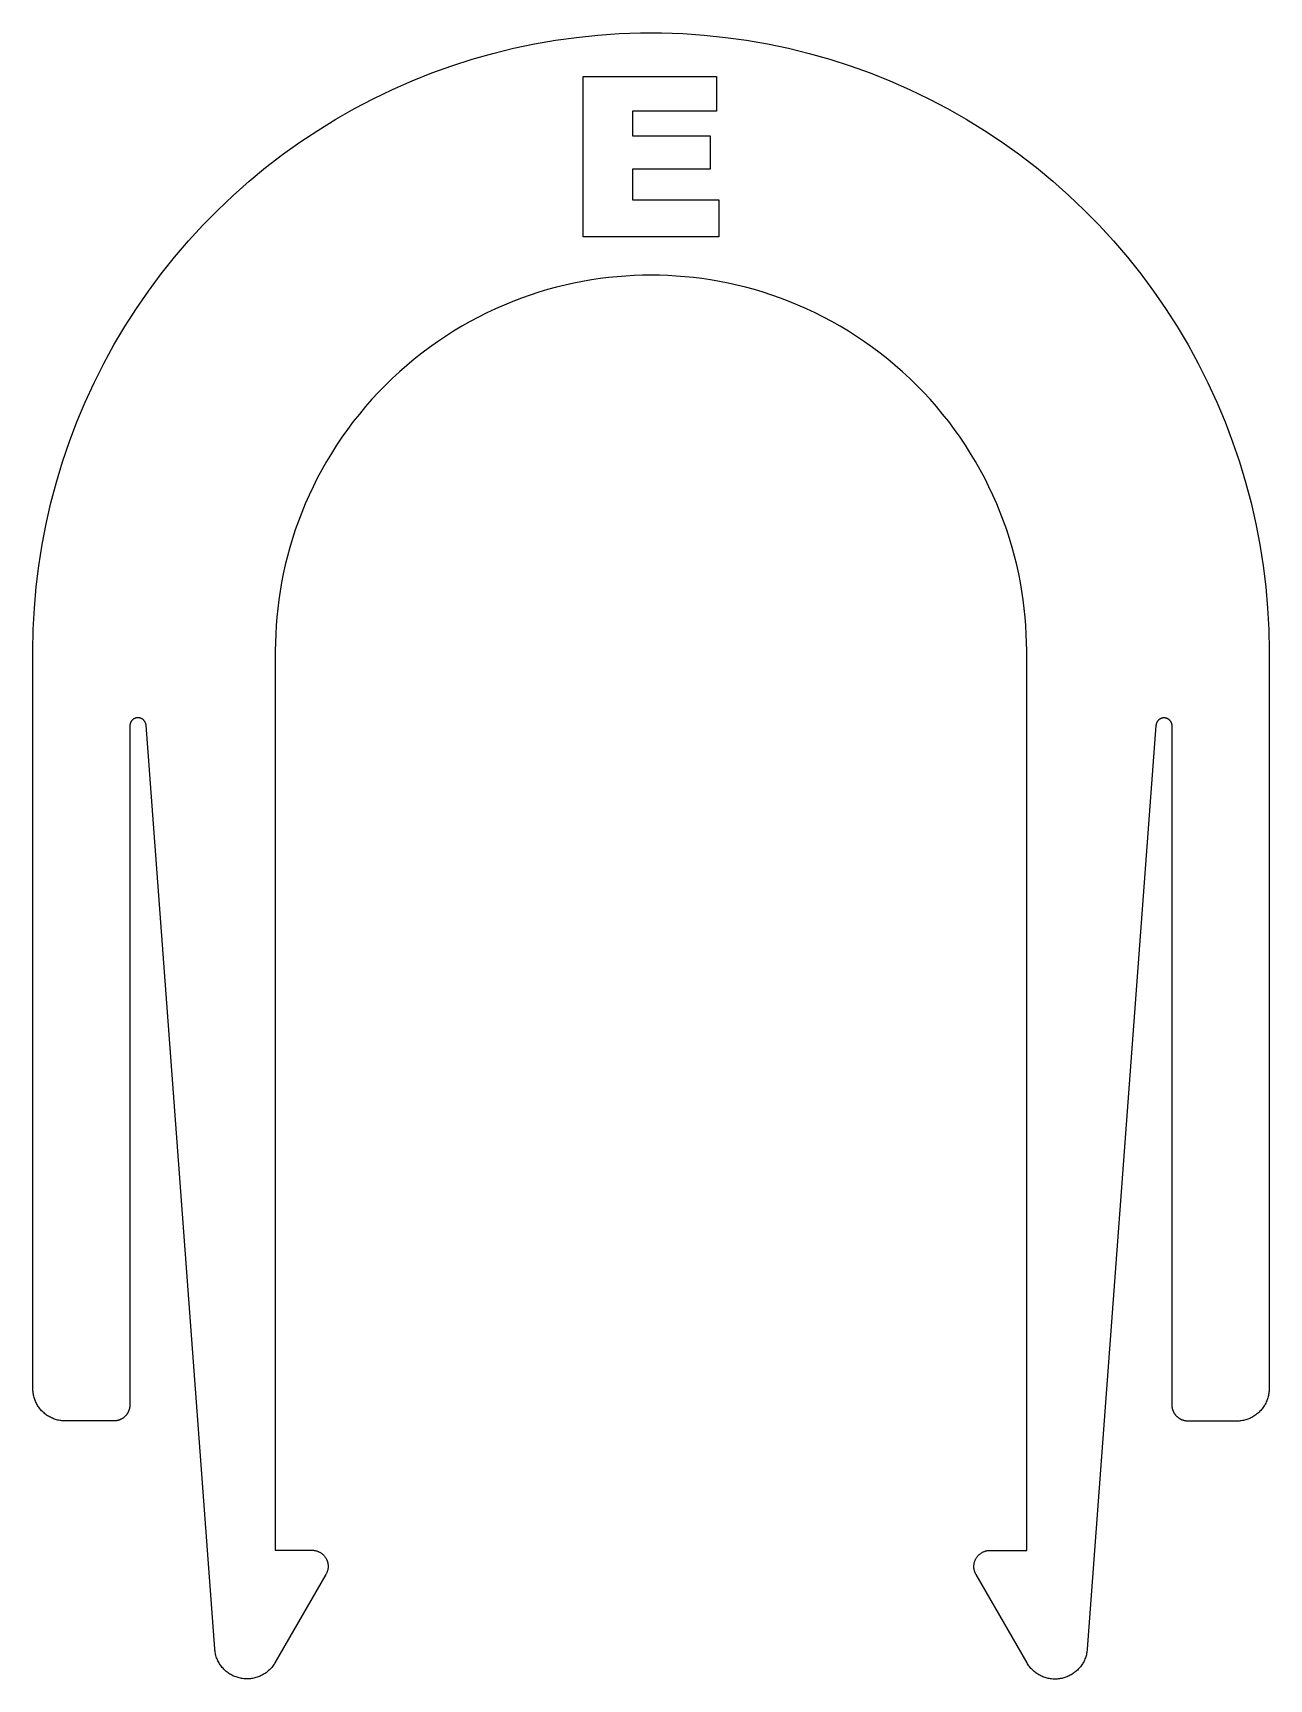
# Model space of a CAD drawing. Header units: millimetres. Extents: x 3838 to 3876.3, y 904.5 to 955.5.
import ezdxf

# ---------------------------------------------------------------- set-up
doc = ezdxf.new("R2010")
doc.units = ezdxf.units.MM
doc.header["$MEASUREMENT"] = 0
doc.layers.add('Laser$LaserCut1', color=1, linetype='Continuous', true_color=0xff0000)
doc.layers.add('Laser$LaserEngrave', color=4, linetype='Continuous', true_color=0x00ffff)

msp = doc.modelspace()

# ---------------------------------------------------------------- linework, layer by layer
at = {"layer": 'Laser$LaserCut1'}
for points in [[(3838.041, 936.333), (3838.052, 936.994), (3838.087, 937.653), (3838.144, 938.311), (3838.223, 938.966), (3838.325, 939.618), (3838.45, 940.267), (3838.597, 940.91), (3838.766, 941.549), (3838.957, 942.181), (3839.169, 942.806), (3839.404, 943.423), (3839.659, 944.032), (3839.935, 944.631), (3840.232, 945.221), (3840.549, 945.8), (3840.885, 946.368), (3841.241, 946.924), (3841.616, 947.468), (3842.01, 947.998), (3842.422, 948.514), (3842.851, 949.016), (3843.297, 949.502), (3843.76, 949.973), (3844.239, 950.428), (3844.733, 950.865), (3845.242, 951.286), (3845.765, 951.689), (3846.302, 952.073), (3846.852, 952.439), (3847.414, 952.785), (3847.987, 953.112), (3848.572, 953.419), (3849.167, 953.705), (3849.771, 953.971), (3850.384, 954.216), (3851.006, 954.439), (3851.634, 954.641), (3852.269, 954.821), (3852.91, 954.979), (3853.557, 955.115), (3854.207, 955.228), (3854.861, 955.319), (3855.518, 955.387), (3856.176, 955.433), (3856.836, 955.456), (3857.496, 955.456), (3858.156, 955.433), (3858.815, 955.387), (3859.471, 955.319), (3860.125, 955.228), (3860.776, 955.115), (3861.422, 954.979), (3862.063, 954.821), (3862.698, 954.641), (3863.327, 954.439), (3863.948, 954.216), (3864.561, 953.971), (3865.165, 953.705), (3865.76, 953.419), (3866.345, 953.112), (3866.919, 952.785), (3867.481, 952.438), (3868.03, 952.073), (3868.567, 951.689), (3869.09, 951.286), (3869.599, 950.865), (3870.094, 950.428), (3870.572, 949.973), (3871.035, 949.502), (3871.481, 949.016), (3871.911, 948.514), (3872.322, 947.998), (3872.716, 947.468), (3873.091, 946.924), (3873.447, 946.368), (3873.784, 945.8), (3874.1, 945.221), (3874.397, 944.631), (3874.673, 944.032), (3874.929, 943.423), (3875.163, 942.805), (3875.375, 942.18), (3875.566, 941.548), (3875.735, 940.91), (3875.882, 940.267), (3876.007, 939.618), (3876.109, 938.966), (3876.189, 938.31), (3876.245, 937.653), (3876.28, 936.993), (3876.291, 936.333)], [(3868.791, 936.333), (3868.788, 936.591), (3868.779, 936.852), (3868.765, 937.114), (3868.744, 937.378), (3868.717, 937.644), (3868.684, 937.911), (3868.644, 938.179), (3868.597, 938.449), (3868.544, 938.719), (3868.483, 938.99), (3868.416, 939.261), (3868.342, 939.532), (3868.261, 939.803), (3868.173, 940.074), (3868.077, 940.344), (3867.975, 940.612), (3867.865, 940.88), (3867.748, 941.146), (3867.624, 941.41), (3867.492, 941.673), (3867.354, 941.932), (3867.208, 942.19), (3867.056, 942.444), (3866.896, 942.695), (3866.73, 942.942), (3866.557, 943.186), (3866.377, 943.425), (3866.191, 943.661), (3865.999, 943.891), (3865.8, 944.117), (3865.596, 944.338), (3865.386, 944.553), (3865.171, 944.763), (3864.95, 944.968), (3864.724, 945.166), (3864.493, 945.358), (3864.258, 945.544), (3864.018, 945.724), (3863.775, 945.897), (3863.527, 946.063), (3863.276, 946.223), (3863.022, 946.376), (3862.765, 946.521), (3862.505, 946.66), (3862.243, 946.791), (3861.979, 946.915), (3861.713, 947.032), (3861.445, 947.142), (3861.176, 947.245), (3860.906, 947.34), (3860.636, 947.428), (3860.365, 947.51), (3860.094, 947.584), (3859.822, 947.651), (3859.552, 947.711), (3859.281, 947.764), (3859.012, 947.811), (3858.744, 947.851), (3858.476, 947.884), (3858.211, 947.911), (3857.947, 947.932), (3857.684, 947.947), (3857.424, 947.955), (3857.166, 947.958), (3856.908, 947.955), (3856.648, 947.947), (3856.386, 947.932), (3856.122, 947.911), (3855.856, 947.884), (3855.589, 947.851), (3855.32, 947.811), (3855.051, 947.764), (3854.781, 947.711), (3854.51, 947.651), (3854.239, 947.584), (3853.967, 947.51), (3853.696, 947.428), (3853.426, 947.34), (3853.156, 947.245), (3852.887, 947.142), (3852.619, 947.032), (3852.353, 946.915), (3852.089, 946.791), (3851.827, 946.66), (3851.567, 946.521), (3851.31, 946.376), (3851.056, 946.223), (3850.805, 946.063), (3850.557, 945.897), (3850.314, 945.724), (3850.074, 945.545), (3849.839, 945.358), (3849.608, 945.166), (3849.382, 944.968), (3849.161, 944.764), (3848.946, 944.554), (3848.736, 944.338), (3848.532, 944.117), (3848.333, 943.891), (3848.141, 943.661), (3847.955, 943.425), (3847.775, 943.186), (3847.602, 942.942), (3847.436, 942.695), (3847.276, 942.444), (3847.124, 942.19), (3846.978, 941.932), (3846.84, 941.673), (3846.708, 941.411), (3846.584, 941.146), (3846.467, 940.88), (3846.357, 940.613), (3846.255, 940.344), (3846.159, 940.074), (3846.071, 939.803), (3845.99, 939.532), (3845.916, 939.261), (3845.849, 938.99), (3845.788, 938.719), (3845.735, 938.449), (3845.689, 938.179), (3845.649, 937.911), (3845.615, 937.644), (3845.588, 937.378), (3845.567, 937.114), (3845.553, 936.852), (3845.544, 936.591), (3845.541, 936.333)], [(3838.041, 913.497), (3838.041, 936.333)], [(3845.541, 936.333), (3845.541, 908.496)], [(3868.791, 908.49), (3868.791, 936.333)], [(3876.291, 936.333), (3876.291, 913.49)], [(3841.54, 934.029), (3841.54, 934.038), (3841.538, 934.047), (3841.537, 934.055), (3841.535, 934.064), (3841.533, 934.072), (3841.531, 934.081), (3841.528, 934.089), (3841.526, 934.097), (3841.522, 934.105), (3841.519, 934.113), (3841.515, 934.121), (3841.511, 934.129), (3841.507, 934.136), (3841.503, 934.144), (3841.498, 934.151), (3841.493, 934.158), (3841.487, 934.165), (3841.482, 934.172), (3841.476, 934.179), (3841.47, 934.185), (3841.464, 934.191), (3841.458, 934.197), (3841.451, 934.203), (3841.444, 934.208), (3841.437, 934.213), (3841.43, 934.218), (3841.423, 934.223), (3841.415, 934.228), (3841.408, 934.232), (3841.4, 934.236), (3841.392, 934.239), (3841.384, 934.243), (3841.376, 934.246), (3841.368, 934.249), (3841.359, 934.251), (3841.351, 934.253), (3841.342, 934.255), (3841.334, 934.257), (3841.325, 934.258), (3841.317, 934.259), (3841.308, 934.26), (3841.299, 934.261), (3841.29, 934.261), (3841.282, 934.26), (3841.273, 934.26), (3841.264, 934.259), (3841.256, 934.258), (3841.247, 934.257), (3841.239, 934.255), (3841.23, 934.253), (3841.222, 934.251), (3841.213, 934.248), (3841.205, 934.245), (3841.197, 934.242), (3841.189, 934.239), (3841.181, 934.235), (3841.173, 934.231), (3841.166, 934.227), (3841.158, 934.222), (3841.151, 934.218), (3841.144, 934.213), (3841.137, 934.207), (3841.13, 934.202), (3841.124, 934.196), (3841.117, 934.19), (3841.111, 934.184), (3841.105, 934.178), (3841.099, 934.171), (3841.094, 934.164), (3841.089, 934.157), (3841.084, 934.15), (3841.079, 934.143), (3841.074, 934.135), (3841.07, 934.128), (3841.066, 934.12), (3841.063, 934.112), (3841.059, 934.104), (3841.056, 934.096), (3841.053, 934.088), (3841.051, 934.079), (3841.048, 934.071), (3841.046, 934.063), (3841.045, 934.054), (3841.043, 934.045), (3841.042, 934.037), (3841.042, 934.028), (3841.041, 934.019), (3841.041, 934.011)], [(3841.041, 934.011), (3841.041, 912.996)], [(3843.667, 905.439), (3841.54, 934.029)], [(3872.792, 934.024), (3870.665, 905.434)], [(3873.291, 934.005), (3873.291, 934.014), (3873.29, 934.022), (3873.29, 934.031), (3873.289, 934.04), (3873.287, 934.048), (3873.286, 934.057), (3873.284, 934.065), (3873.281, 934.074), (3873.279, 934.082), (3873.276, 934.09), (3873.273, 934.099), (3873.269, 934.107), (3873.266, 934.114), (3873.262, 934.122), (3873.258, 934.13), (3873.253, 934.137), (3873.248, 934.145), (3873.243, 934.152), (3873.238, 934.159), (3873.233, 934.166), (3873.227, 934.172), (3873.221, 934.179), (3873.215, 934.185), (3873.209, 934.191), (3873.202, 934.196), (3873.195, 934.202), (3873.188, 934.207), (3873.181, 934.212), (3873.174, 934.217), (3873.166, 934.221), (3873.159, 934.226), (3873.151, 934.23), (3873.143, 934.233), (3873.135, 934.237), (3873.127, 934.24), (3873.119, 934.243), (3873.11, 934.245), (3873.102, 934.248), (3873.093, 934.249), (3873.085, 934.251), (3873.076, 934.253), (3873.068, 934.254), (3873.059, 934.254), (3873.05, 934.255), (3873.042, 934.255), (3873.033, 934.255), (3873.024, 934.254), (3873.016, 934.254), (3873.007, 934.253), (3872.998, 934.251), (3872.99, 934.25), (3872.981, 934.248), (3872.973, 934.246), (3872.964, 934.243), (3872.956, 934.24), (3872.948, 934.237), (3872.94, 934.234), (3872.932, 934.23), (3872.924, 934.226), (3872.917, 934.222), (3872.909, 934.217), (3872.902, 934.213), (3872.895, 934.208), (3872.888, 934.203), (3872.881, 934.197), (3872.874, 934.191), (3872.868, 934.185), (3872.862, 934.179), (3872.856, 934.173), (3872.85, 934.166), (3872.845, 934.16), (3872.839, 934.153), (3872.834, 934.146), (3872.83, 934.138), (3872.825, 934.131), (3872.821, 934.123), (3872.817, 934.116), (3872.813, 934.108), (3872.81, 934.1), (3872.806, 934.092), (3872.804, 934.083), (3872.801, 934.075), (3872.799, 934.067), (3872.797, 934.058), (3872.795, 934.05), (3872.794, 934.041), (3872.793, 934.032), (3872.792, 934.024)], [(3873.291, 912.99), (3873.291, 934.005)], [(3839.041, 912.497), (3839.007, 912.497), (3838.973, 912.499), (3838.939, 912.502), (3838.905, 912.506), (3838.871, 912.511), (3838.837, 912.517), (3838.804, 912.525), (3838.771, 912.534), (3838.738, 912.543), (3838.706, 912.554), (3838.674, 912.566), (3838.643, 912.579), (3838.611, 912.593), (3838.581, 912.609), (3838.551, 912.625), (3838.521, 912.642), (3838.492, 912.66), (3838.464, 912.68), (3838.437, 912.7), (3838.41, 912.721), (3838.384, 912.743), (3838.358, 912.766), (3838.334, 912.789), (3838.31, 912.814), (3838.287, 912.839), (3838.265, 912.865), (3838.244, 912.892), (3838.224, 912.92), (3838.205, 912.948), (3838.187, 912.977), (3838.169, 913.006), (3838.153, 913.036), (3838.138, 913.067), (3838.124, 913.098), (3838.111, 913.13), (3838.099, 913.162), (3838.088, 913.194), (3838.078, 913.227), (3838.069, 913.26), (3838.062, 913.293), (3838.055, 913.327), (3838.05, 913.36), (3838.046, 913.394), (3838.043, 913.428), (3838.042, 913.462), (3838.041, 913.497)], [(3841.041, 912.996), (3841.041, 912.984), (3841.04, 912.972), (3841.04, 912.96), (3841.039, 912.948), (3841.037, 912.936), (3841.036, 912.924), (3841.034, 912.912), (3841.032, 912.899), (3841.029, 912.887), (3841.026, 912.875), (3841.023, 912.863), (3841.02, 912.852), (3841.016, 912.84), (3841.012, 912.828), (3841.008, 912.816), (3841.003, 912.805), (3840.998, 912.793), (3840.993, 912.782), (3840.987, 912.771), (3840.982, 912.76), (3840.976, 912.749), (3840.969, 912.738), (3840.963, 912.728), (3840.956, 912.718), (3840.949, 912.707), (3840.942, 912.698), (3840.935, 912.688), (3840.927, 912.678), (3840.919, 912.669), (3840.911, 912.66), (3840.903, 912.651), (3840.895, 912.643), (3840.886, 912.634), (3840.877, 912.626), (3840.868, 912.618), (3840.859, 912.61), (3840.849, 912.603), (3840.84, 912.595), (3840.83, 912.588), (3840.82, 912.581), (3840.809, 912.574), (3840.799, 912.568), (3840.788, 912.562), (3840.777, 912.556), (3840.766, 912.55), (3840.755, 912.544), (3840.744, 912.539), (3840.732, 912.534), (3840.721, 912.53), (3840.709, 912.525), (3840.697, 912.521), (3840.686, 912.518), (3840.674, 912.514), (3840.662, 912.511), (3840.65, 912.508), (3840.638, 912.506), (3840.626, 912.504), (3840.613, 912.502), (3840.601, 912.5), (3840.589, 912.499), (3840.577, 912.498), (3840.565, 912.497), (3840.553, 912.497), (3840.541, 912.497)], [(3873.791, 912.49), (3873.78, 912.491), (3873.769, 912.491), (3873.757, 912.492), (3873.746, 912.492), (3873.735, 912.494), (3873.723, 912.495), (3873.712, 912.497), (3873.7, 912.499), (3873.688, 912.501), (3873.677, 912.504), (3873.665, 912.507), (3873.653, 912.51), (3873.642, 912.513), (3873.63, 912.517), (3873.619, 912.521), (3873.607, 912.526), (3873.595, 912.53), (3873.584, 912.535), (3873.573, 912.541), (3873.561, 912.546), (3873.55, 912.552), (3873.539, 912.559), (3873.528, 912.565), (3873.517, 912.572), (3873.507, 912.579), (3873.496, 912.587), (3873.486, 912.594), (3873.476, 912.602), (3873.466, 912.611), (3873.456, 912.619), (3873.447, 912.628), (3873.437, 912.637), (3873.428, 912.646), (3873.42, 912.656), (3873.411, 912.665), (3873.403, 912.675), (3873.395, 912.685), (3873.387, 912.696), (3873.38, 912.706), (3873.373, 912.717), (3873.366, 912.728), (3873.359, 912.739), (3873.353, 912.75), (3873.347, 912.761), (3873.341, 912.772), (3873.336, 912.783), (3873.331, 912.795), (3873.326, 912.806), (3873.322, 912.818), (3873.318, 912.83), (3873.314, 912.841), (3873.31, 912.853), (3873.307, 912.865), (3873.304, 912.876), (3873.302, 912.888), (3873.299, 912.899), (3873.297, 912.911), (3873.296, 912.923), (3873.294, 912.934), (3873.293, 912.946), (3873.292, 912.957), (3873.292, 912.968), (3873.291, 912.979), (3873.291, 912.99)], [(3876.291, 913.49), (3876.29, 913.456), (3876.289, 913.421), (3876.285, 913.386), (3876.281, 913.351), (3876.276, 913.317), (3876.269, 913.283), (3876.261, 913.249), (3876.252, 913.215), (3876.242, 913.181), (3876.231, 913.148), (3876.218, 913.116), (3876.204, 913.084), (3876.19, 913.052), (3876.174, 913.021), (3876.157, 912.99), (3876.139, 912.961), (3876.12, 912.931), (3876.1, 912.903), (3876.079, 912.875), (3876.057, 912.848), (3876.034, 912.821), (3876.01, 912.796), (3875.986, 912.771), (3875.96, 912.747), (3875.934, 912.724), (3875.907, 912.702), (3875.879, 912.681), (3875.85, 912.661), (3875.821, 912.642), (3875.791, 912.624), (3875.76, 912.608), (3875.729, 912.592), (3875.698, 912.577), (3875.666, 912.563), (3875.633, 912.551), (3875.6, 912.539), (3875.567, 912.529), (3875.533, 912.52), (3875.499, 912.512), (3875.465, 912.506), (3875.43, 912.5), (3875.395, 912.496), (3875.361, 912.493), (3875.326, 912.491), (3875.291, 912.49)], [(3840.541, 912.497), (3839.041, 912.497)], [(3875.291, 912.49), (3873.791, 912.49)], [(3845.541, 908.496), (3846.675, 908.496)], [(3846.675, 908.496), (3846.692, 908.496), (3846.709, 908.495), (3846.726, 908.493), (3846.743, 908.491), (3846.76, 908.489), (3846.777, 908.485), (3846.794, 908.482), (3846.811, 908.477), (3846.827, 908.472), (3846.843, 908.467), (3846.859, 908.461), (3846.875, 908.454), (3846.891, 908.447), (3846.906, 908.439), (3846.921, 908.431), (3846.936, 908.422), (3846.951, 908.413), (3846.965, 908.404), (3846.979, 908.393), (3846.992, 908.383), (3847.005, 908.372), (3847.018, 908.36), (3847.03, 908.348), (3847.042, 908.336), (3847.053, 908.323), (3847.064, 908.31), (3847.075, 908.296), (3847.085, 908.282), (3847.095, 908.268), (3847.104, 908.253), (3847.112, 908.239), (3847.12, 908.223), (3847.128, 908.208), (3847.135, 908.192), (3847.141, 908.176), (3847.147, 908.16), (3847.153, 908.144), (3847.157, 908.128), (3847.162, 908.111), (3847.165, 908.094), (3847.168, 908.077), (3847.171, 908.06), (3847.173, 908.043), (3847.174, 908.026), (3847.175, 908.009), (3847.175, 907.992), (3847.175, 907.975), (3847.174, 907.957), (3847.172, 907.94), (3847.17, 907.923), (3847.167, 907.906), (3847.164, 907.89), (3847.16, 907.873), (3847.155, 907.856), (3847.15, 907.84), (3847.144, 907.824), (3847.138, 907.808), (3847.131, 907.792), (3847.124, 907.776), (3847.116, 907.761), (3847.108, 907.746)], [(3867.224, 907.74), (3867.216, 907.755), (3867.208, 907.771), (3867.201, 907.786), (3867.194, 907.802), (3867.188, 907.818), (3867.182, 907.834), (3867.177, 907.851), (3867.172, 907.867), (3867.169, 907.884), (3867.165, 907.901), (3867.162, 907.918), (3867.16, 907.935), (3867.159, 907.952), (3867.158, 907.969), (3867.157, 907.986), (3867.157, 908.003), (3867.158, 908.02), (3867.159, 908.038), (3867.161, 908.055), (3867.164, 908.072), (3867.167, 908.089), (3867.17, 908.105), (3867.175, 908.122), (3867.179, 908.138), (3867.185, 908.155), (3867.191, 908.171), (3867.197, 908.187), (3867.204, 908.202), (3867.212, 908.218), (3867.22, 908.233), (3867.228, 908.248), (3867.237, 908.262), (3867.247, 908.277), (3867.257, 908.291), (3867.268, 908.304), (3867.279, 908.317), (3867.29, 908.33), (3867.302, 908.342), (3867.314, 908.354), (3867.327, 908.366), (3867.34, 908.377), (3867.354, 908.388), (3867.367, 908.398), (3867.382, 908.408), (3867.396, 908.417), (3867.411, 908.426), (3867.426, 908.434), (3867.441, 908.441), (3867.457, 908.449), (3867.473, 908.455), (3867.489, 908.461), (3867.505, 908.467), (3867.521, 908.472), (3867.538, 908.476), (3867.555, 908.48), (3867.572, 908.483), (3867.589, 908.486), (3867.606, 908.488), (3867.623, 908.489), (3867.64, 908.49), (3867.657, 908.49)], [(3867.657, 908.49), (3868.791, 908.49)], [(3847.108, 907.746), (3845.53, 905.013)], [(3868.802, 905.008), (3867.224, 907.74)], [(3845.53, 905.013), (3845.512, 904.984), (3845.493, 904.954), (3845.473, 904.926), (3845.452, 904.898), (3845.431, 904.871), (3845.408, 904.845), (3845.384, 904.819), (3845.359, 904.794), (3845.334, 904.771), (3845.308, 904.748), (3845.28, 904.726), (3845.253, 904.705), (3845.224, 904.685), (3845.195, 904.666), (3845.165, 904.648), (3845.135, 904.631), (3845.104, 904.615), (3845.072, 904.6), (3845.04, 904.587), (3845.007, 904.574), (3844.975, 904.563), (3844.941, 904.553), (3844.908, 904.543), (3844.874, 904.536), (3844.839, 904.529), (3844.805, 904.523), (3844.77, 904.519), (3844.736, 904.516), (3844.701, 904.514), (3844.666, 904.513), (3844.631, 904.514), (3844.596, 904.516), (3844.562, 904.519), (3844.527, 904.523), (3844.493, 904.528), (3844.459, 904.535), (3844.425, 904.543), (3844.391, 904.552), (3844.358, 904.562), (3844.325, 904.573), (3844.292, 904.585), (3844.26, 904.599), (3844.228, 904.613), (3844.197, 904.629), (3844.167, 904.646), (3844.137, 904.664), (3844.107, 904.683), (3844.079, 904.703), (3844.051, 904.724), (3844.024, 904.745), (3843.997, 904.768), (3843.972, 904.792), (3843.947, 904.816), (3843.923, 904.842), (3843.9, 904.868), (3843.878, 904.895), (3843.857, 904.923), (3843.837, 904.951), (3843.818, 904.98), (3843.8, 905.01), (3843.783, 905.041), (3843.767, 905.072), (3843.752, 905.103), (3843.739, 905.135), (3843.726, 905.168), (3843.715, 905.201), (3843.704, 905.234), (3843.695, 905.267), (3843.687, 905.301), (3843.68, 905.336), (3843.675, 905.37), (3843.67, 905.405), (3843.667, 905.439)], [(3870.665, 905.434), (3870.662, 905.399), (3870.657, 905.364), (3870.652, 905.33), (3870.645, 905.296), (3870.637, 905.262), (3870.628, 905.228), (3870.618, 905.195), (3870.606, 905.162), (3870.593, 905.13), (3870.58, 905.098), (3870.565, 905.066), (3870.549, 905.035), (3870.532, 905.005), (3870.514, 904.975), (3870.495, 904.946), (3870.475, 904.917), (3870.454, 904.889), (3870.432, 904.862), (3870.409, 904.836), (3870.385, 904.811), (3870.36, 904.786), (3870.335, 904.763), (3870.308, 904.74), (3870.281, 904.718), (3870.253, 904.697), (3870.225, 904.677), (3870.195, 904.658), (3870.165, 904.64), (3870.135, 904.624), (3870.104, 904.608), (3870.072, 904.593), (3870.04, 904.58), (3870.007, 904.567), (3869.975, 904.556), (3869.941, 904.546), (3869.907, 904.537), (3869.874, 904.529), (3869.839, 904.523), (3869.805, 904.517), (3869.77, 904.513), (3869.736, 904.51), (3869.701, 904.508), (3869.666, 904.508), (3869.631, 904.508), (3869.596, 904.51), (3869.562, 904.513), (3869.527, 904.518), (3869.493, 904.523), (3869.458, 904.53), (3869.424, 904.538), (3869.391, 904.547), (3869.358, 904.557), (3869.325, 904.569), (3869.292, 904.581), (3869.26, 904.595), (3869.228, 904.609), (3869.197, 904.625), (3869.167, 904.642), (3869.137, 904.66), (3869.108, 904.679), (3869.079, 904.699), (3869.052, 904.72), (3869.025, 904.742), (3868.998, 904.765), (3868.973, 904.789), (3868.948, 904.813), (3868.924, 904.839), (3868.902, 904.865), (3868.88, 904.892), (3868.859, 904.92), (3868.839, 904.949), (3868.82, 904.978), (3868.802, 905.008)]]:
    msp.add_lwpolyline(points, dxfattribs=at)
at = {"layer": 'Laser$LaserEngrave'}
for points in [[(3855.067, 949.142), (3855.067, 954.104)], [(3855.067, 954.104), (3859.189, 954.104)], [(3859.189, 954.104), (3859.189, 953.035)], [(3859.189, 953.035), (3856.594, 953.035)], [(3856.594, 953.035), (3856.594, 952.272)], [(3856.594, 952.272), (3858.998, 952.272)], [(3858.998, 952.272), (3858.998, 951.241)], [(3858.998, 951.241), (3856.594, 951.241)], [(3856.594, 951.241), (3856.594, 950.287)], [(3856.594, 950.287), (3859.265, 950.287)], [(3859.265, 950.287), (3859.265, 949.142)], [(3859.265, 949.142), (3855.067, 949.142)]]:
    msp.add_lwpolyline(points, dxfattribs=at)

doc.saveas('drawing.dxf')
